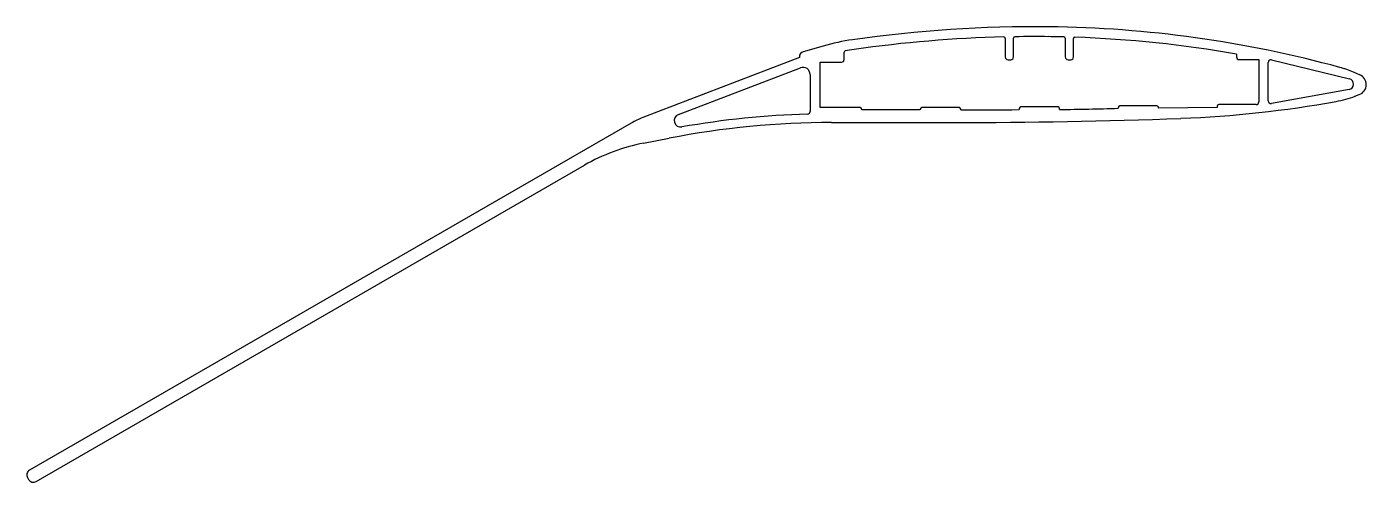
# Model space of a CAD drawing. Extents: x 2 to 247, y 2 to 85.
import ezdxf

# ---------------------------------------------------------------- set-up
doc = ezdxf.new("R2010")
doc.units = 0
doc.layers.get('0').update_dxf_attribs({"linetype": 'CONTINUOUS'})

msp = doc.modelspace()

# ---------------------------------------------------------------- linework, layer by layer
for p, q in [((180.91, 83.31), (180.91, 79.91)), ((182.41, 79.91), (182.41, 83.35)), ((191.86, 83.32), (191.86, 79.91)), ((193.36, 79.91), (193.36, 83.26)), ((147.68, 81.91), (144.03, 80.87)), ((151.49, 79.46), (151.49, 80.77)), ((143.31, 79.79), (114.73, 68.82)), ((143.31, 79.91), (143.31, 79.79)), ((147.08, 70.65), (147.08, 78.96)), ((147.08, 78.96), (150.99, 78.96)), ((181.41, 79.41), (181.91, 79.41)), ((192.36, 79.41), (192.86, 79.41)), ((223.12, 80.4), (223.12, 79.92)), ((223.62, 79.42), (227.2, 79.42)), ((227.2, 79.42), (227.2, 71.7)), ((228.9, 71.88), (228.9, 78.91)), ((229.52, 79.4), (243.72, 75.9)), ((121.22, 69.38), (143.51, 77.94)), ((145.28, 76.72), (145.28, 69.96)), ((245.6, 76.66), (244.46, 77.14)), ((243.66, 73.94), (229.49, 71.39)), ((208.59, 70.96), (201.82, 70.96)), ((226.7, 71.2), (219.88, 71.2)), ((244.75, 72.74), (245.53, 73.04)), ((154.4, 70.65), (147.08, 70.65)), ((154.7, 70.22), (154.7, 70.35)), ((165.39, 70.22), (154.7, 70.22)), ((165.39, 70.35), (165.39, 70.22)), ((172.47, 70.65), (165.69, 70.65)), ((172.77, 70.22), (172.77, 70.35)), ((183.46, 70.47), (183.46, 70.29)), ((190.53, 70.77), (183.76, 70.77)), ((190.83, 70.29), (190.83, 70.47)), ((201.52, 70.66), (201.52, 70.52)), ((219.58, 70.69), (208.89, 70.54)), ((208.89, 70.54), (208.89, 70.66)), ((219.58, 70.9), (219.58, 70.69)), ((112.61, 67.8), (2.77, 4.39)), ((149.19, 67.92), (171.49, 67.92)), ((114.88, 64.15), (119.52, 65.06)), ((3.97, 2.31), (104.08, 60.11)), ((2.4, 3.02), (2.6, 2.68))]:
    msp.add_line(p, q)
for centre, radius, start, end in [((186.29, -149.13), 234.56, 89.3664, 98.1491), ((186.29, -149.13), 232.76, 91.3871, 98.1491), ((180.66, 83.31), 0.25, 0, 91.3871), ((182.66, 83.35), 0.25, 90.8942, 180), ((186.29, -149.13), 232.76, 89.3664, 90.8942), ((186.55, -125.05), 208.68, 88.609, 89.3664), ((186.55, -125.05), 210.48, 74.7338, 89.3664), ((191.61, 83.32), 0.25, 0, 88.609), ((193.61, 83.26), 0.25, 88.059, 180), ((186.55, -125.05), 208.68, 79.9091, 88.059), ((144.31, 79.91), 1, 106, 180), ((158.71, 43.46), 40, 98.1491, 106), ((151.74, 80.77), 0.25, 100.5772, 180), ((158.71, 43.46), 38.2, 98.1491, 100.5772), ((150.99, 79.46), 0.5, 270, 0), ((181.41, 79.91), 0.5, 180, 270), ((181.91, 79.91), 0.5, 270, 0), ((192.36, 79.91), 0.5, 180, 270), ((192.86, 79.91), 0.5, 270, 0), ((223.62, 79.92), 0.5, 180, 270), ((229.4, 78.91), 0.5, 76.1491, 180), ((143.98, 76.72), 1.3, 0, 111), ((236.71, 58.71), 20, 67.1843, 74.7338), ((243.48, 74.93), 1, 280.2157, 76.1491), ((244.85, 74.86), 1.95, 290.6185, 67.1843), ((201.82, 70.66), 0.3, 90, 180), ((208.59, 70.66), 0.3, 0, 90), ((205.67, 266.4), 197.84, 272.1153, 280.3773), ((219.88, 70.9), 0.3, 90, 180), ((226.7, 71.7), 0.5, 270, 0), ((229.4, 71.88), 0.5, 180, 280.2157), ((237.71, 91.46), 20, 280.3773, 290.6185), ((120.11, 54.81), 15, 111, 120), ((121.64, 68.28), 1.18, 111, 280.055), ((149.19, -87.08), 156.6, 91.6096, 100.055), ((144.78, 69.96), 0.5, 271.6096, 0), ((154.4, 70.35), 0.3, 360, 90), ((165.69, 70.35), 0.3, 90, 180), ((171.49, 1191.97), 1124.05, 270, 272.11526), ((172.47, 70.35), 0.3, 360, 90), ((171.49, 1191.97), 1121.75, 270.06528, 270.6113), ((183.76, 70.47), 0.3, 90, 180), ((190.53, 70.47), 0.3, 360, 90), ((171.49, 1191.97), 1121.85, 270.98785, 271.53395), ((149.19, -87.08), 155, 90, 101.0368), ((121.58, 29.8), 35, 101.0368, 120), ((3.27, 3.52), 1, 120, 210), ((3.47, 3.18), 1, 210, 300)]:
    msp.add_arc(centre, radius, start, end)

doc.saveas('drawing.dxf')
